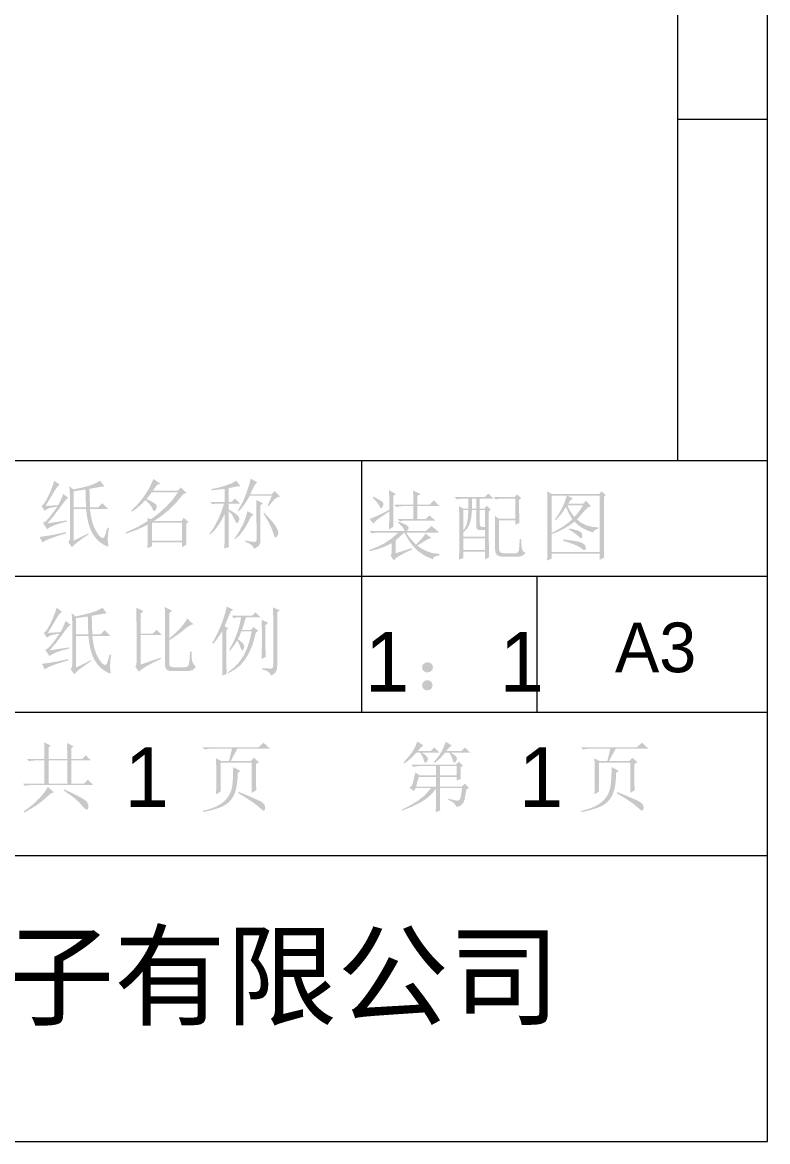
# Model space of a CAD drawing. Header units: millimetres. Extents: x 0 to 272, y 0 to 191.
# Drawn here: x 245.02 to 272.37, y 0 to 41.05 of the extents above; entities that cross this region are included whole.
import ezdxf

# ---------------------------------------------------------------- set-up
doc = ezdxf.new("R2010")
doc.units = ezdxf.units.MM

msp = doc.modelspace()

# ---------------------------------------------------------------- hatches: boundary and pattern name
h = msp.add_hatch(color=0)
h.paths.add_polyline_path([(246.911372, 22.046406), (246.911372, 23.203958), (247.363368, 23.203958), (247.395321, 22.939547), (247.441227, 22.709243), (247.500569, 22.514078), (247.57283, 22.355087), (247.653445, 22.219608), (247.746463, 22.102217), (247.851883, 22.002395), (247.969705, 21.919627), (248.073058, 21.860629), (248.143338, 21.832121), (248.180545, 21.833585), (248.184679, 21.864505), (248.16263, 21.97337), (248.157118, 22.10704), (248.166764, 22.281362), (248.201215, 22.509427), (248.146094, 22.520451), (248.088216, 22.330282), (248.046875, 22.206259), (248.026377, 22.165951), (247.998644, 22.144247), (247.964709, 22.141146), (247.925608, 22.156649), (247.877118, 22.19067), (247.822944, 22.251045), (247.763602, 22.337258), (247.699609, 22.448793), (247.634583, 22.588492), (247.580409, 22.76023), (247.537604, 22.965041), (247.506684, 23.203958), (248.168142, 23.203958), (247.958681, 23.41342), (247.80434, 23.25908), (247.506684, 23.25908), (247.484635, 23.942587), (247.683159, 23.979622), (247.840858, 24.007355), (247.95825, 24.024752), (248.035851, 24.030781), (247.88151, 24.240243), (247.679628, 24.132067), (247.457075, 24.05283), (247.197314, 23.986684), (246.900347, 23.920538), (246.746007, 24.041806), (246.761165, 23.901246), (246.768056, 23.744149), (246.768056, 22.123576), (246.746696, 22.041583), (246.712934, 21.98026), (246.845226, 21.803872), (246.933162, 21.894994), (247.065023, 22.003687), (247.241326, 22.130983), (247.462587, 22.277917), (247.451563, 22.31099)])
h.paths.add_polyline_path([(247.341319, 23.920538), (247.346143, 23.61048), (247.363368, 23.25908), (246.911372, 23.25908), (246.911372, 23.854392)])
h.paths.add_polyline_path([(246.194792, 24.240243), (246.158704, 24.117253), (246.108664, 23.979794), (246.045188, 23.827865), (245.968793, 23.661467), (245.888178, 23.509711), (245.819965, 23.402396), (245.764155, 23.340556), (245.720747, 23.325226), (245.842014, 23.137812), (245.913672, 23.192934), (246.001866, 23.231519), (246.122445, 23.259769), (246.305035, 23.292153), (246.168609, 23.098883), (246.056988, 22.949021), (245.970171, 22.842568), (245.90816, 22.779523), (245.825477, 22.717511), (245.775868, 22.69684), (245.930208, 22.46533), (246.053198, 22.54405), (246.215462, 22.615536), (246.417, 22.680821), (246.657813, 22.740937), (246.646788, 22.785035), (245.941233, 22.674792), (246.163786, 22.938686), (246.398741, 23.248056), (246.505195, 23.394817), (246.593045, 23.504371), (246.662291, 23.576718), (246.712934, 23.611858), (246.525521, 23.755174), (246.476084, 23.624777), (246.42768, 23.514017), (246.381344, 23.421861), (246.338108, 23.347274), (245.875087, 23.314201), (245.972238, 23.474398), (246.056988, 23.615992), (246.129335, 23.738982), (246.18928, 23.843368), (246.291254, 23.999086), (246.393229, 24.096927)])
h.paths.add_polyline_path([(245.654601, 22.178698), (245.764844, 21.98026), (245.894379, 22.05812), (246.090061, 22.140113), (246.338108, 22.223484), (246.635764, 22.31099), (246.62474, 22.355087), (246.434398, 22.313746), (246.276096, 22.280673), (246.1488, 22.255868), (246.051476, 22.239332), (245.869575, 22.209015)])
h = msp.add_hatch(color=0)
h.paths.add_polyline_path([(250.925983, 23.744149), (251.04725, 23.799271), (250.837788, 23.997708), (250.738569, 23.876441), (249.812528, 23.876441), (249.966868, 24.085903), (250.088135, 24.13), (249.834576, 24.306389), (249.67748, 23.962568), (249.470774, 23.639418), (249.239264, 23.355543), (249.007753, 23.137812), (249.040826, 23.10474), (249.229876, 23.236084), (249.416342, 23.398951), (249.599707, 23.593857), (249.779455, 23.821319), (250.738569, 23.821319), (250.52773, 23.53262), (250.275549, 23.264592), (250.002697, 23.024124), (249.746382, 22.829132), (249.625115, 22.873229), (249.625115, 22.762986), (249.237886, 22.534921), (248.809316, 22.344063), (248.82034, 22.299965), (249.23513, 22.440525), (249.625115, 22.630694), (249.625115, 22.277917), (249.624167, 22.199455), (249.621669, 22.088436), (249.618138, 21.945379), (249.61409, 21.770799), (249.779455, 21.836944), (249.779455, 21.98026), (250.881885, 21.98026), (250.881885, 21.803872), (251.04725, 21.892066), (251.036226, 22.244844), (251.036226, 22.663767), (251.12442, 22.729913), (250.948031, 22.873229), (250.859837, 22.762986), (249.856625, 22.762986), (250.133611, 22.952466), (250.402328, 23.170885), (250.662088, 23.428579)])
h.paths.add_polyline_path([(249.581017, 23.56776), (249.547944, 23.534688), (249.641048, 23.439603), (249.713998, 23.352786), (249.767311, 23.274238), (249.801503, 23.203958), (249.823294, 23.151248), (249.847668, 23.12541), (249.875142, 23.126444), (249.906234, 23.154349), (249.947576, 23.23772), (249.955844, 23.325226), (249.926733, 23.371648), (249.855247, 23.42789), (249.740353, 23.493432)])
h.paths.add_polyline_path([(249.779455, 22.707865), (250.881885, 22.707865), (250.881885, 22.046406), (249.779455, 22.046406)])
h = msp.add_hatch(color=0)
h.paths.add_polyline_path([(254.025576, 23.325226), (254.058649, 23.303177), (254.187496, 23.46303), (254.295672, 23.573273), (254.386622, 23.635284), (254.477573, 23.655955), (254.29016, 23.865417), (254.168892, 23.744149), (253.386167, 23.744149), (253.466868, 23.920021), (253.535684, 24.051452), (253.593131, 24.139474), (253.639726, 24.185122), (253.408215, 24.317413), (253.337935, 24.069366), (253.242851, 23.77171), (253.109181, 23.452005), (252.93417, 23.148837), (252.956219, 23.115764), (253.059485, 23.22549), (253.162235, 23.356921), (253.263952, 23.511089), (253.364118, 23.689028), (254.179917, 23.689028)])
h.paths.add_polyline_path([(253.617677, 22.079479), (253.610098, 22.030559), (253.590116, 22.002309), (253.553943, 21.998347), (253.478495, 22.003687), (253.363774, 22.019362), (253.209778, 22.046406), (253.198753, 22.002309), (253.329667, 21.949255), (253.41924, 21.892066), (253.48194, 21.830743), (253.540507, 21.74875), (253.649372, 21.813518), (253.716896, 21.870017), (253.74928, 21.936852), (253.760993, 22.024358), (253.760993, 23.33625), (253.849188, 23.41342), (253.606653, 23.534688), (253.608709, 23.455881), (253.610701, 23.347619), (253.612563, 23.209901), (253.614232, 23.042728), (253.615642, 22.846099), (253.61673, 22.620015), (253.617429, 22.364475)])
h.paths.add_polyline_path([(253.286948, 23.126788), (253.230448, 22.922839), (253.132608, 22.66928), (252.991359, 22.392294), (252.812903, 22.123576), (252.834951, 22.090503), (252.995234, 22.245447), (253.145699, 22.43708), (253.286862, 22.664887), (253.41924, 22.928351), (253.507434, 22.994497)])
h.paths.add_polyline_path([(253.893285, 23.071667), (253.871236, 23.038594), (254.016619, 22.799504), (254.124795, 22.597622), (254.19852, 22.419855), (254.251575, 22.266892), (254.270178, 22.205828), (254.292916, 22.171119), (254.319788, 22.162248), (254.350793, 22.178698), (254.396958, 22.236576), (254.422451, 22.31099), (254.405226, 22.409519), (254.334257, 22.553524), (254.269231, 22.647662), (254.173715, 22.765053), (254.048228, 22.906216)])
h.paths.add_polyline_path([(252.592417, 23.137812), (252.724019, 22.988984), (252.818415, 22.807083), (252.852435, 22.728535), (252.888006, 22.691328), (252.92461, 22.695462), (252.961731, 22.740937), (252.983349, 22.805189), (252.981712, 22.866339), (252.956305, 22.925422), (252.906609, 22.983472), (252.761915, 23.09027), (252.592417, 23.192934), (252.592417, 23.402396), (253.01134, 23.402396), (252.823927, 23.589809), (252.691635, 23.457517), (252.592417, 23.457517), (252.592417, 23.964635), (252.73401, 23.997622), (252.852866, 24.021824), (252.948984, 24.036724), (253.022365, 24.041806), (252.879049, 24.240243), (252.683367, 24.136201), (252.454613, 24.05283), (252.20381, 23.981861), (251.953007, 23.931562), (251.953007, 23.887465), (252.449101, 23.942587), (252.449101, 23.457517), (251.919934, 23.457517), (252.008128, 23.369323), (252.107347, 23.402396), (252.427052, 23.402396), (252.331278, 23.112319), (252.206566, 22.818108), (252.05636, 22.538366), (251.897885, 22.299965), (251.919934, 22.266892), (252.070829, 22.419682), (252.209322, 22.596243), (252.335413, 22.795542), (252.449101, 23.016545), (252.448153, 22.584358), (252.445656, 22.229685), (252.442124, 21.951494), (252.438076, 21.74875), (252.603441, 21.814896), (252.599802, 21.904296), (252.597068, 22.0154), (252.595108, 22.148209), (252.593795, 22.302721), (252.592998, 22.478938), (252.592589, 22.676859), (252.592438, 22.896484)])
h = msp.add_hatch(color=0)
h.paths.add_polyline_path([(257.894226, 23.662569), (257.872177, 23.629497), (257.962266, 23.534498), (258.034786, 23.448285), (258.090768, 23.371373), (258.131248, 23.30428), (258.160187, 23.25355), (258.189126, 23.233311), (258.218065, 23.243043), (258.247003, 23.282231), (258.275253, 23.373181), (258.258028, 23.447595), (258.216687, 23.482735), (258.142273, 23.530278), (258.034786, 23.590222)])
h.paths.add_polyline_path([(258.632854, 23.684618), (258.732073, 23.750764), (258.478514, 23.89408), (258.482562, 23.790641), (258.486093, 23.637076), (258.488591, 23.432868), (258.489538, 23.1775), (258.245625, 23.051237), (258.043054, 22.95288), (257.881823, 22.881394), (257.761934, 22.835747), (257.916274, 22.659358), (257.930658, 22.695617), (257.965195, 22.738595), (258.019369, 22.788807), (258.092663, 22.846771), (258.274564, 22.970794), (258.489538, 23.111354), (258.486093, 22.751686), (258.478514, 22.449896), (258.632854, 22.549115)])
h.paths.add_polyline_path([(258.665927, 23.364913), (258.754122, 23.276719), (258.858163, 23.301523), (258.974608, 23.309792), (259.371483, 23.309792), (259.371483, 22.835747), (258.787194, 22.835747), (258.875389, 22.747552), (258.979431, 22.772357), (259.095875, 22.780625), (260.176257, 22.780625), (259.966795, 22.968038), (259.823479, 22.835747), (259.514799, 22.835747), (259.514799, 23.309792), (260.341622, 23.309792), (260.121135, 23.519253), (259.966795, 23.364913), (259.514799, 23.364913), (259.514799, 23.684618), (259.636066, 23.750764), (259.360458, 23.883056), (259.364506, 23.795119), (259.368038, 23.679795), (259.370535, 23.536565), (259.371483, 23.364913)])
h.paths.add_polyline_path([(259.051778, 22.394774), (257.761934, 22.394774), (257.850128, 22.30658), (257.95417, 22.331385), (258.070615, 22.339653), (258.820267, 22.339653), (258.586518, 22.132775), (258.331064, 21.957936), (258.052872, 21.814103), (257.75091, 21.700243), (257.772958, 21.656146), (258.012651, 21.718158), (258.227022, 21.788437), (258.415555, 21.866986), (258.577733, 21.953802), (258.577733, 21.623073), (258.566019, 21.560372), (258.533635, 21.501806), (258.654903, 21.314392), (258.715795, 21.386653), (258.848517, 21.479068), (259.052553, 21.59112), (259.327385, 21.722292), (259.305337, 21.766389), (258.721049, 21.578976), (258.721049, 22.053021), (259.040753, 22.339653), (259.161676, 22.126832), (259.284666, 21.943467), (259.409723, 21.790074), (259.536847, 21.66717), (259.800053, 21.481824), (260.088062, 21.35849), (260.097278, 21.410338), (260.141117, 21.450818), (260.219062, 21.480963), (260.330597, 21.501806), (260.330597, 21.556927), (260.070148, 21.588622), (259.85104, 21.661658), (259.664316, 21.757432), (259.514799, 21.865608), (259.697389, 21.972406), (259.834503, 22.058533), (259.937856, 22.112276), (260.032941, 22.141215), (259.812455, 22.30658), (259.766032, 22.225792), (259.693255, 22.131569), (259.594639, 22.022876), (259.470701, 21.898681), (259.251593, 22.129502), (259.106899, 22.339653), (260.319573, 22.339653), (260.043965, 22.582187), (259.823479, 22.394774), (259.128948, 22.394774), (259.175371, 22.442489), (259.198539, 22.487103), (259.197936, 22.52965), (259.173045, 22.571163), (259.121196, 22.609404), (259.047644, 22.649711), (258.951353, 22.692086), (258.831292, 22.736528), (258.809243, 22.703455), (258.931888, 22.588389), (258.996656, 22.51053)])
h = msp.add_hatch(color=0)
h.paths.add_polyline_path([(266.36442, 23.651545), (266.430566, 23.717691), (266.276226, 23.849983), (266.188031, 23.750764), (264.457215, 23.750764), (264.280826, 23.849983), (264.288406, 23.628118), (264.291851, 23.431059), (264.291851, 21.766389), (264.280826, 21.314392), (264.446191, 21.380538), (264.446191, 21.567951), (266.21008, 21.567951), (266.21008, 21.336441), (266.375444, 21.424635), (266.365798, 21.612738), (266.36442, 21.82151)])
h.paths.add_polyline_path([(264.446191, 23.695642), (264.997406, 23.695642), (264.982937, 23.625362), (264.956065, 23.538546), (264.916791, 23.435193), (264.865115, 23.315304), (264.728689, 23.0583), (264.567458, 22.813698), (264.600531, 22.791649), (264.79828, 23.015581), (264.975358, 23.276719), (265.070442, 23.052788), (265.206868, 22.824722), (265.053906, 22.694498), (264.876139, 22.568407), (264.673567, 22.446451), (264.446191, 22.328628)])
h.paths.add_polyline_path([(264.446191, 21.623073), (264.446191, 22.284531), (264.671672, 22.369108), (264.885785, 22.473322), (265.089563, 22.59614), (265.284038, 22.736528), (265.432694, 22.603203), (265.596853, 22.492615), (265.775481, 22.404765), (265.967545, 22.339653), (265.986149, 22.3853), (266.025423, 22.423713), (266.085367, 22.455925), (266.165983, 22.482969), (266.165983, 22.527066), (265.921036, 22.551871), (265.707096, 22.609748), (265.524161, 22.700699), (265.372233, 22.824722), (265.536908, 23.003867), (265.664377, 23.149939), (265.771175, 23.252603), (265.890375, 23.309792), (265.702962, 23.508229), (265.603743, 23.397986), (265.052528, 23.397986), (265.13521, 23.519253), (265.228917, 23.585399), (265.019455, 23.695642), (266.21008, 23.695642), (266.21008, 21.623073)])
h.paths.add_polyline_path([(265.019455, 23.342865), (265.603743, 23.342865), (265.445958, 23.103086), (265.284038, 22.912917), (265.217892, 22.989398), (265.151747, 23.086549), (265.085601, 23.204372)])
h.paths.add_polyline_path([(265.096625, 22.493993), (265.085601, 22.449896), (265.210744, 22.370486), (265.313666, 22.298312), (265.394884, 22.234405), (265.454915, 22.1798), (265.496256, 22.140612), (265.529329, 22.13088), (265.554134, 22.15112), (265.57067, 22.201849), (265.557579, 22.309336), (265.482476, 22.38375), (265.41521, 22.409502), (265.328824, 22.436804), (265.222802, 22.46514)])
h.paths.add_polyline_path([(264.865115, 22.086094), (264.865115, 22.041997), (265.105927, 21.965429), (265.299197, 21.892479), (265.444924, 21.82263), (265.543109, 21.755365), (265.608394, 21.705841), (265.656109, 21.689908), (265.687287, 21.708081), (265.702962, 21.760877), (265.695813, 21.823836), (265.666444, 21.880077), (265.61537, 21.929084), (265.543109, 21.970339), (265.435622, 22.002378), (265.286794, 22.03235), (265.096625, 22.060256)])
h = msp.add_hatch(color=0)
h.paths.add_polyline_path([(263.253802, 23.541302), (263.330972, 23.607448), (263.176632, 23.73974), (263.088438, 23.640521), (262.316736, 23.640521), (262.404931, 23.552326), (262.508972, 23.577131), (262.625417, 23.585399), (263.110486, 23.585399), (263.110486, 22.846771), (262.515174, 22.846771), (262.360833, 22.94599), (262.36289, 22.8708), (262.364881, 22.77339), (262.366744, 22.653759), (262.368413, 22.511908), (262.369823, 22.347835), (262.37091, 22.161541), (262.37161, 21.953027), (262.371858, 21.722292), (262.388566, 21.600335), (262.439382, 21.515586), (262.525337, 21.468044), (262.647465, 21.457708), (263.220729, 21.457708), (263.302378, 21.463823), (263.373691, 21.490092), (263.43467, 21.535998), (263.485313, 21.601024), (263.394362, 21.655457), (263.353021, 21.755365), (263.335795, 21.902815), (263.330972, 22.108142), (263.275851, 22.108142), (263.267582, 21.964396), (263.259314, 21.847004), (263.251046, 21.755451), (263.242778, 21.689219), (263.202126, 21.605158), (263.132535, 21.578976), (262.691562, 21.578976), (262.612842, 21.58733), (262.557893, 21.621006), (262.525681, 21.68052), (262.515174, 21.766389), (262.515174, 22.791649), (263.110486, 22.791649), (263.110486, 22.626285), (263.264826, 22.692431), (263.258453, 22.847546), (263.25518, 23.040385), (263.253974, 23.271465)])
h.paths.add_polyline_path([(262.140347, 23.122378), (262.217517, 23.188524), (262.063177, 23.320816), (261.986007, 23.221597), (261.809618, 23.221597), (261.809618, 23.585399), (262.305712, 23.585399), (262.129323, 23.772812), (261.997031, 23.640521), (260.883576, 23.640521), (260.971771, 23.552326), (261.075813, 23.577131), (261.192257, 23.585399), (261.390694, 23.585399), (261.390694, 23.221597), (261.203281, 23.221597), (261.048941, 23.309792), (261.052989, 23.111354), (261.05652, 22.879844), (261.059018, 22.61526), (261.059965, 22.317604), (261.059018, 22.021843), (261.05652, 21.762255), (261.052989, 21.537807), (261.048941, 21.347465), (261.203281, 21.402587), (261.203281, 21.645122), (261.997031, 21.645122), (261.997031, 21.35849), (262.151372, 21.43566), (262.147733, 21.53617), (262.144998, 21.668204), (262.143039, 21.83176), (262.141725, 22.026838), (262.140929, 22.253439), (262.140519, 22.511563), (262.140369, 22.801209)])
h.paths.add_polyline_path([(261.522986, 23.585399), (261.677326, 23.585399), (261.677326, 23.221597), (261.522986, 23.221597)])
h.paths.add_polyline_path([(261.809618, 23.166476), (261.997031, 23.166476), (261.997031, 22.549115), (261.886788, 22.549115), (261.827533, 22.573919), (261.809618, 22.648333)])
h.paths.add_polyline_path([(261.522986, 23.166476), (261.677326, 23.166476), (261.677326, 22.593212), (261.681461, 22.520865), (261.710399, 22.469188), (261.764143, 22.438183), (261.842691, 22.427847), (261.997031, 22.427847), (261.997031, 22.185312), (261.203281, 22.185312), (261.203281, 22.339653), (261.337726, 22.468844), (261.435481, 22.649711), (261.497062, 22.882255)])
h.paths.add_polyline_path([(261.203281, 23.166476), (261.390694, 23.166476), (261.378464, 22.914295), (261.342463, 22.703455), (261.283724, 22.533956), (261.203281, 22.405799)])
h.paths.add_polyline_path([(261.203281, 22.130191), (261.997031, 22.130191), (261.997031, 21.700243), (261.203281, 21.700243)])
h = msp.add_hatch(color=0)
h.paths.add_polyline_path([(246.996038, 17.38974), (246.996038, 18.547292), (247.448035, 18.547292), (247.479988, 18.282881), (247.525894, 18.052576), (247.585236, 17.857411), (247.657497, 17.69842), (247.738112, 17.562942), (247.831129, 17.44555), (247.936549, 17.345728), (248.054372, 17.26296), (248.157724, 17.203963), (248.228004, 17.175455), (248.265211, 17.176919), (248.269345, 17.207839), (248.247297, 17.316704), (248.241785, 17.450373), (248.251431, 17.624695), (248.285882, 17.85276), (248.23076, 17.863785), (248.172883, 17.673615), (248.131542, 17.549592), (248.111043, 17.509284), (248.08331, 17.48758), (248.049376, 17.48448), (248.010274, 17.499983), (247.961785, 17.534003), (247.90761, 17.594378), (247.848269, 17.680592), (247.784276, 17.792127), (247.71925, 17.931825), (247.665076, 18.103563), (247.62227, 18.308374), (247.591351, 18.547292), (248.252809, 18.547292), (248.043347, 18.756753), (247.889007, 18.602413), (247.591351, 18.602413), (247.569302, 19.28592), (247.767826, 19.322955), (247.925525, 19.350688), (248.042917, 19.368086), (248.120517, 19.374115), (247.966177, 19.583576), (247.764294, 19.4754), (247.541741, 19.396163), (247.281981, 19.330017), (246.985014, 19.263872), (246.830674, 19.385139), (246.845832, 19.244579), (246.852722, 19.087483), (246.852722, 17.46691), (246.831363, 17.384916), (246.797601, 17.323594), (246.929892, 17.147205), (247.017828, 17.238328), (247.149689, 17.34702), (247.325992, 17.474317), (247.547253, 17.62125), (247.536229, 17.654323)])
h.paths.add_polyline_path([(247.425986, 19.263872), (247.430809, 18.953813), (247.448035, 18.602413), (246.996038, 18.602413), (246.996038, 19.197726)])
h.paths.add_polyline_path([(246.279458, 19.583576), (246.243371, 19.460586), (246.193331, 19.323127), (246.129855, 19.171198), (246.05346, 19.0048), (245.972845, 18.853044), (245.904632, 18.745729), (245.848821, 18.68389), (245.805413, 18.668559), (245.926681, 18.481146), (245.998339, 18.536267), (246.086533, 18.574852), (246.207111, 18.603102), (246.389701, 18.635486), (246.253276, 18.442216), (246.141655, 18.292355), (246.054838, 18.185901), (245.992826, 18.122856), (245.910144, 18.060844), (245.860535, 18.040174), (246.014875, 17.808663), (246.137865, 17.887384), (246.300129, 17.958869), (246.501667, 18.024154), (246.742479, 18.084271), (246.731455, 18.128368), (246.025899, 18.018125), (246.248452, 18.282019), (246.483408, 18.591389), (246.589861, 18.73815), (246.677711, 18.847704), (246.746958, 18.920051), (246.797601, 18.955191), (246.610188, 19.098507), (246.56075, 18.96811), (246.512347, 18.85735), (246.46601, 18.765194), (246.422774, 18.690608), (245.959753, 18.657535), (246.056905, 18.817732), (246.141655, 18.959325), (246.214002, 19.082315), (246.273946, 19.186701), (246.375921, 19.34242), (246.477896, 19.44026)])
h.paths.add_polyline_path([(245.739267, 17.522031), (245.84951, 17.323594), (245.979046, 17.401453), (246.174727, 17.483446), (246.422774, 17.566817), (246.720431, 17.654323), (246.709406, 17.69842), (246.519065, 17.657079), (246.360763, 17.624006), (246.233466, 17.599201), (246.136142, 17.582665), (245.954241, 17.552348)])
h = msp.add_hatch(color=0)
h.paths.add_polyline_path([(249.213688, 18.844948), (249.213688, 17.577153), (249.201974, 17.481379), (249.16959, 17.422812), (249.301882, 17.235399), (249.414623, 17.332723), (249.587825, 17.443483), (249.822005, 17.568712), (250.117681, 17.709444), (250.106656, 17.753542), (249.368028, 17.499983), (249.368028, 18.580365), (250.139729, 18.580365), (249.952316, 18.767778), (249.820024, 18.635486), (249.368028, 18.635486), (249.368028, 19.374115), (249.467247, 19.462309), (249.202663, 19.583576), (249.206711, 19.444911), (249.210242, 19.276274), (249.21274, 19.076631)])
h.paths.add_polyline_path([(250.260997, 19.032361), (250.260997, 17.46691), (250.275638, 17.376045), (250.320252, 17.310502), (250.395872, 17.270798), (250.503531, 17.257448), (251.076795, 17.257448), (251.183593, 17.268472), (251.26972, 17.296033), (251.335177, 17.34702), (251.3965, 17.422812), (251.318641, 17.484824), (251.26972, 17.588177), (251.252064, 17.656218), (251.240093, 17.743895), (251.233289, 17.850177), (251.231135, 17.974028), (251.176014, 17.974028), (251.167573, 17.80229), (251.158099, 17.666725), (251.146558, 17.566301), (251.131917, 17.499983), (251.083685, 17.425569), (251.010649, 17.400764), (250.558653, 17.400764), (250.494402, 17.409032), (250.449788, 17.433837), (250.423777, 17.475178), (250.415337, 17.533056), (250.415337, 18.392951), (250.721261, 18.592078), (250.96104, 18.778802), (251.056986, 18.856317), (251.145697, 18.915228), (251.22614, 18.955535), (251.297281, 18.97724), (251.076795, 19.186701), (250.981711, 19.034428), (250.828748, 18.844948), (250.634445, 18.641687), (250.415337, 18.459097), (250.415337, 19.385139), (250.52558, 19.473333), (250.249972, 19.605625), (250.257551, 19.339664)])
h = msp.add_hatch(color=0)
h.paths.add_polyline_path([(253.592101, 18.668559), (253.680295, 18.734705), (253.503906, 18.878021), (253.415712, 18.767778), (253.084983, 18.767778), (253.13063, 18.914539), (253.169043, 19.040629), (253.201255, 19.146049), (253.228299, 19.230799), (253.76849, 19.230799), (253.581076, 19.418212), (253.448785, 19.28592), (252.710156, 19.28592), (252.798351, 19.197726), (252.897569, 19.230799), (253.05191, 19.230799), (253.007123, 18.999977), (252.92513, 18.707144), (252.792839, 18.372281), (252.610938, 18.029149), (252.64401, 18.007101), (252.792839, 18.198648), (252.908594, 18.381927), (252.991276, 18.229654), (253.040885, 18.089783), (253.059489, 18.035006), (253.082227, 18.011235), (253.109098, 18.01847), (253.140104, 18.05671), (253.173177, 18.15524), (253.140104, 18.249635), (253.053977, 18.335763), (252.930642, 18.426024), (252.996788, 18.556938), (253.062934, 18.712656), (253.43776, 18.712656), (253.36059, 18.364702), (253.266884, 18.078759), (253.146305, 17.829334), (252.996788, 17.604714), (252.806619, 17.400764), (252.56684, 17.213351), (252.588889, 17.180278), (252.801107, 17.307746), (252.980252, 17.439349), (253.059833, 17.51583), (253.141482, 17.612982), (253.225198, 17.730804), (253.310981, 17.869297), (253.390563, 18.027513), (253.463943, 18.213117), (253.531123, 18.426627)])
h.paths.add_polyline_path([(253.944878, 18.227587), (253.944878, 18.944167), (254.044097, 19.032361), (253.801563, 19.142604), (253.812587, 18.800851), (253.812587, 18.18349), (253.811639, 18.106922), (253.809142, 18.0009), (253.80561, 17.864904), (253.801563, 17.69842), (253.955903, 17.77559), (253.949529, 17.930706), (253.946257, 18.057399), (253.945051, 18.156187)])
h.paths.add_polyline_path([(254.23151, 19.087483), (254.23151, 17.46691), (254.225481, 17.417042), (254.208084, 17.38216), (254.180351, 17.360715), (254.143316, 17.351155), (254.018604, 17.355289), (253.823611, 17.367691), (253.823611, 17.323594), (253.954955, 17.28432), (254.051676, 17.232643), (254.114291, 17.168564), (254.143316, 17.092083), (254.247702, 17.144879), (254.321083, 17.22093), (254.363458, 17.320752), (254.374826, 17.444861), (254.374826, 19.418212), (254.474045, 19.484358), (254.220486, 19.594601), (254.228065, 19.305902)])
h.paths.add_polyline_path([(252.357378, 17.081059), (252.522743, 17.158229), (252.513097, 17.378026), (252.511719, 17.577153), (252.511719, 18.756753), (252.588889, 18.833924), (252.445573, 18.900069), (252.478646, 18.983871), (252.528255, 19.10333), (252.594401, 19.258962), (252.677083, 19.451285), (252.765278, 19.506406), (252.522743, 19.627674), (252.500092, 19.51812), (252.465554, 19.387895), (252.419649, 19.237), (252.362891, 19.065434), (252.205105, 18.686474), (251.993576, 18.282708), (252.026649, 18.26066), (252.097102, 18.343256), (252.176855, 18.45014), (252.266945, 18.580795), (252.368403, 18.734705), (252.368403, 17.599201), (252.367455, 17.508165), (252.364958, 17.391807), (252.361426, 17.24961)])
h = msp.add_hatch(color=0)
h.paths.add_polyline_path([(260.078141, 16.73247), (260.049202, 16.638075), (259.978922, 16.572618), (259.883148, 16.547813), (259.791509, 16.572618), (259.717095, 16.638764), (259.69229, 16.737983), (259.712961, 16.833067), (259.791509, 16.903347), (259.890727, 16.927463), (259.989946, 16.897835), (260.056781, 16.823421)])
h.paths.add_polyline_path([(260.094677, 17.393929), (260.065738, 17.29471), (259.978922, 17.228564), (259.868679, 17.205138), (259.774972, 17.239589), (259.708826, 17.309868), (259.69229, 17.404953), (259.719851, 17.494526), (259.797021, 17.559293), (259.89624, 17.584098), (259.995458, 17.559293), (260.069872, 17.493148)])
h = msp.add_hatch(color=0)
h.paths.add_polyline_path([(245.987976, 13.981906), (246.671483, 13.981906), (246.671483, 13.133035), (245.987976, 13.133035)])
h.paths.add_polyline_path([(245.833635, 14.037028), (245.183201, 14.037028), (245.271396, 13.948833), (245.375438, 13.973638), (245.491882, 13.981906), (245.833635, 13.981906), (245.833635, 13.133035), (245.039885, 13.133035), (245.12808, 13.04484), (245.232122, 13.069645), (245.348566, 13.077913), (247.630597, 13.077913), (247.43216, 13.276351), (247.288844, 13.133035), (246.825823, 13.133035), (246.825823, 13.981906), (247.542403, 13.981906), (247.35499, 14.169319), (247.222698, 14.037028), (246.825823, 14.037028), (246.825823, 14.433903), (246.902993, 14.500049), (246.660458, 14.621316), (246.664506, 14.529246), (246.668038, 14.401519), (246.670535, 14.237618), (246.671483, 14.037028), (245.987976, 14.037028), (245.987976, 14.455951), (246.065146, 14.533122), (245.822611, 14.643365), (245.83019, 14.375336)])
h.paths.add_polyline_path([(245.954903, 13.011767), (245.919677, 12.941487), (245.863263, 12.854671), (245.785146, 12.751318), (245.684807, 12.631429), (245.41609, 12.369602), (245.072958, 12.107774), (245.095007, 12.063677), (245.524955, 12.322748), (245.632614, 12.400263), (245.757843, 12.500515), (245.901676, 12.623505), (246.065146, 12.769233), (246.186413, 12.81333)])
h.paths.add_polyline_path([(246.539191, 12.879476), (246.757266, 12.733834), (246.9402, 12.594911), (247.087995, 12.463222), (247.200649, 12.339285), (247.284193, 12.241186), (247.352234, 12.187012), (247.403738, 12.177279), (247.437672, 12.212505), (247.450763, 12.332395), (247.393575, 12.460552), (247.358693, 12.496726), (247.303658, 12.5391), (247.228468, 12.587676), (247.133125, 12.642453), (247.017629, 12.703431), (246.881978, 12.770611), (246.726174, 12.843991), (246.550215, 12.923573)])
h = msp.add_hatch(color=0)
h.paths.add_polyline_path([(251.625365, 14.466976), (251.713559, 14.378781), (251.817601, 14.403586), (251.934045, 14.411854), (252.716771, 14.411854), (252.606528, 13.959858), (252.319896, 13.959858), (252.132483, 14.059076), (252.143507, 13.359033), (252.140062, 13.022792), (252.132483, 12.73616), (252.297847, 12.835378), (252.297847, 13.904736), (253.444375, 13.904736), (253.444375, 12.791281), (253.60974, 12.8905), (253.600093, 13.072401), (253.598715, 13.320448), (253.598715, 13.849615), (253.708958, 13.91576), (253.521545, 14.081125), (253.411302, 13.959858), (252.672674, 13.959858), (252.71212, 14.037458), (252.765002, 14.138314), (252.832354, 14.26294), (252.915208, 14.411854), (254.116858, 14.411854), (253.874323, 14.63234), (253.68691, 14.466976)])
h.paths.add_polyline_path([(252.760868, 13.739372), (252.756734, 13.378326), (252.727795, 13.050352), (252.692483, 12.897562), (252.635467, 12.754074), (252.555713, 12.620921), (252.452188, 12.499137), (252.314814, 12.388722), (252.13455, 12.289675), (251.91191, 12.203031), (251.647413, 12.129823), (251.658438, 12.085726), (251.937404, 12.149804), (252.170379, 12.218017), (252.356844, 12.290364), (252.496285, 12.366845), (252.603772, 12.452714), (252.694722, 12.55357), (252.769136, 12.669928), (252.827014, 12.802306), (252.870422, 12.949153), (252.901428, 13.117187), (252.920031, 13.306926), (252.926233, 13.518885), (253.025451, 13.596056)])
h.paths.add_polyline_path([(252.97033, 12.824354), (252.948281, 12.780257), (253.150853, 12.65942), (253.320352, 12.55357), (253.456777, 12.463222), (253.56013, 12.388894), (253.708958, 12.266249), (253.824714, 12.168408), (253.865969, 12.141536), (253.898439, 12.143603), (253.921607, 12.174609), (253.934957, 12.234554), (253.930909, 12.305006), (253.902573, 12.368224), (253.850466, 12.42524), (253.775104, 12.477089), (253.65711, 12.532899), (253.484338, 12.60938), (253.255756, 12.706532)])
h = msp.add_hatch(color=0)
h.paths.add_polyline_path([(259.685896, 14.268538), (260.325306, 14.268538), (260.137892, 14.455951), (260.005601, 14.32366), (259.531556, 14.32366), (259.597615, 14.402122), (259.65489, 14.463531), (259.702863, 14.507369), (259.741017, 14.533122), (259.520531, 14.676437), (259.434404, 14.465598), (259.311069, 14.263026), (259.162241, 14.072857), (259.013413, 13.91576), (259.035462, 13.871663), (259.175333, 13.970882), (259.294533, 14.070101), (259.487458, 14.268538), (259.61975, 14.268538), (259.685207, 14.163807), (259.729993, 14.075613), (259.77409, 13.926785), (259.799584, 13.893712), (259.862285, 13.926785), (259.908449, 13.997754), (259.90087, 14.081125), (259.826456, 14.170697)])
h.paths.add_polyline_path([(260.56784, 14.665413), (260.424524, 14.334684), (260.304635, 14.143137), (260.126868, 13.926785), (260.159941, 13.893712), (260.290855, 14.00051), (260.380427, 14.086637), (260.451396, 14.165185), (260.534767, 14.268538), (260.689108, 14.268538), (260.751119, 14.160362), (260.788326, 14.081125), (260.837936, 13.937809), (260.853439, 13.907751), (260.875143, 13.899913), (260.903048, 13.913779), (260.937155, 13.948833), (260.974362, 14.030827), (260.953691, 14.108686), (260.875143, 14.182411), (260.755253, 14.268538), (261.460809, 14.268538), (261.273396, 14.455951), (261.141104, 14.32366), (260.578865, 14.32366), (260.641049, 14.401174), (260.695998, 14.460086), (260.744746, 14.500393), (260.788326, 14.522097)])
h.paths.add_polyline_path([(259.322094, 13.055865), (259.222875, 12.989719), (259.38824, 12.857427), (259.46541, 12.96767), (260.016625, 12.96767), (259.794072, 12.703776), (259.526043, 12.493625), (259.231143, 12.319303), (258.936243, 12.17392), (258.947267, 12.140847), (259.314515, 12.280718), (259.652823, 12.449528), (259.805613, 12.548747), (259.949101, 12.664502), (260.082254, 12.796793), (260.204038, 12.945622), (260.204038, 12.592844), (260.200593, 12.318614), (260.193014, 12.085726), (260.358378, 12.140847), (260.348732, 12.282785), (260.347354, 12.416455), (260.347354, 12.96767), (261.163153, 12.96767), (261.140329, 12.818928), (261.121123, 12.703776), (261.105017, 12.62273), (261.091495, 12.576307), (261.053599, 12.526698), (261.0033, 12.510161), (260.956792, 12.511281), (260.883411, 12.523253), (260.783159, 12.546593), (260.656035, 12.581819), (260.656035, 12.537722), (260.779886, 12.474677), (260.869631, 12.409565), (260.924235, 12.342385), (260.942667, 12.273139), (261.030172, 12.297944), (261.097007, 12.322748), (261.190714, 12.399918), (261.223097, 12.459174), (261.251347, 12.543234), (261.261683, 12.600165), (261.276152, 12.680349), (261.294755, 12.784305), (261.317493, 12.912549), (261.416712, 12.978694), (261.262372, 13.133035), (261.152128, 13.022792), (260.347354, 13.022792), (260.347354, 13.375569), (260.964715, 13.375569), (260.964715, 13.243278), (261.119056, 13.309424), (261.112682, 13.372555), (261.109409, 13.463075), (261.108204, 13.5815), (261.108031, 13.728347), (261.196226, 13.783469), (261.041885, 13.937809), (260.931642, 13.827566), (259.289021, 13.827566), (259.377215, 13.739372), (259.481257, 13.764176), (259.597701, 13.772444), (260.204038, 13.772444), (260.204038, 13.430691), (259.608726, 13.430691), (259.443361, 13.540934), (259.384794, 13.275662)])
h.paths.add_polyline_path([(260.347354, 13.772444), (260.964715, 13.772444), (260.964715, 13.430691), (260.347354, 13.430691)])
h.paths.add_polyline_path([(259.575653, 13.375569), (260.204038, 13.375569), (260.204038, 13.022792), (259.476434, 13.022792), (259.526043, 13.219851)])
h = msp.add_hatch(color=0)
h.paths.add_polyline_path([(265.510698, 14.466976), (265.598892, 14.378781), (265.702934, 14.403586), (265.819378, 14.411854), (266.602104, 14.411854), (266.491861, 13.959858), (266.205229, 13.959858), (266.017816, 14.059076), (266.02884, 13.359033), (266.025395, 13.022792), (266.017816, 12.73616), (266.183181, 12.835378), (266.183181, 13.904736), (267.329708, 13.904736), (267.329708, 12.791281), (267.495073, 12.8905), (267.485427, 13.072401), (267.484049, 13.320448), (267.484049, 13.849615), (267.594292, 13.91576), (267.406878, 14.081125), (267.296635, 13.959858), (266.558007, 13.959858), (266.597453, 14.037458), (266.650336, 14.138314), (266.717687, 14.26294), (266.800542, 14.411854), (268.002191, 14.411854), (267.759656, 14.63234), (267.572243, 14.466976)])
h.paths.add_polyline_path([(266.646201, 13.739372), (266.642067, 13.378326), (266.613128, 13.050352), (266.577816, 12.897562), (266.5208, 12.754074), (266.441046, 12.620921), (266.337521, 12.499137), (266.200148, 12.388722), (266.019883, 12.289675), (265.797244, 12.203031), (265.532747, 12.129823), (265.543771, 12.085726), (265.822737, 12.149804), (266.055712, 12.218017), (266.242178, 12.290364), (266.381618, 12.366845), (266.489105, 12.452714), (266.580056, 12.55357), (266.65447, 12.669928), (266.712347, 12.802306), (266.755755, 12.949153), (266.786761, 13.117187), (266.805365, 13.306926), (266.811566, 13.518885), (266.910785, 13.596056)])
h.paths.add_polyline_path([(266.855663, 12.824354), (266.833615, 12.780257), (267.036186, 12.65942), (267.205685, 12.55357), (267.342111, 12.463222), (267.445464, 12.388894), (267.594292, 12.266249), (267.710047, 12.168408), (267.751302, 12.141536), (267.783772, 12.143603), (267.80694, 12.174609), (267.82029, 12.234554), (267.816242, 12.305006), (267.787906, 12.368224), (267.735799, 12.42524), (267.660438, 12.477089), (267.542443, 12.532899), (267.369671, 12.60938), (267.141089, 12.706532)])

# ---------------------------------------------------------------- linework, layer by layer
at = {"color": 0, "lineweight": 0}
for points in [[(272.372667, 0), (272.372667, 190.669333)], [(269.070667, 188.129333), (269.070667, 24.976667)], [(269.070667, 37.507333), (272.372667, 37.507333)], [(272.372667, 24.976667), (185.928, 24.976667)], [(257.471333, 24.976667), (257.471333, 15.748)], [(240.538, 20.743333), (272.372667, 20.743333)], [(263.906, 20.743333), (263.906, 15.748)], [(240.538, 15.748), (272.372667, 15.748)], [(213.614, 10.498667), (272.372667, 10.498667)], [(0, 0), (272.372667, 0)]]:
    msp.add_lwpolyline(points, dxfattribs=at)

# ---------------------------------------------------------------- texts
at = {"color": 0, "attachment_point": 1}
for s, insert, char_height in [('{\\fCenturyGothic|b0|i0|c0;A3}', (266.770556, 19.039276), 1.82372), ('{\\fCenturyGothic|b0|i0|c0;1}', (257.598333, 18.698464), 2.188464), ('{\\fCenturyGothic|b0|i0|c0;1}', (262.537222, 18.698464), 2.188464), ('{\\fCenturyGothic|b0|i0|c0;    }', (248.073333, 14.465131), 2.188464), ('{\\fCenturyGothic|b0|i0|c0;1}', (248.778889, 14.465131), 2.188464), ('{\\fCenturyGothic|b0|i0|c0;     }', (254.423333, 14.465131), 2.188464), ('{\\fCenturyGothic|b0|i0|c0;    }', (261.831667, 14.465131), 2.188464), ('{\\fCenturyGothic|b0|i0|c0;1}', (263.242778, 14.465131), 2.188464), ('{\\fCenturyGothic,Bold|b0|i0|c0;    }', (260.067778, 9.015984), 0.972651), ('{\\fCenturyGothic|b0|i0|c0; }', (255.834444, 6.899317), 0.972651), ('{\\fCenturyGothic|b0|i0|c0;           }', (252.306667, 5.488206), 0.972651), ('{\\fCenturyGothic|b0|i0|c0; }', (255.834444, 4.429873), 0.972651)]:
    msp.add_mtext(s, dxfattribs=dict(at, insert=insert, char_height=char_height))
at = {"insert": (219.748184, 7.578434), "char_height": 3, "width": 51.60271249, "attachment_point": 1}
msp.add_mtext('{\\fSimSun|b0|i0|c134|p2;深圳奥姆科电子有限公司}', dxfattribs=at)

doc.saveas('drawing.dxf')
